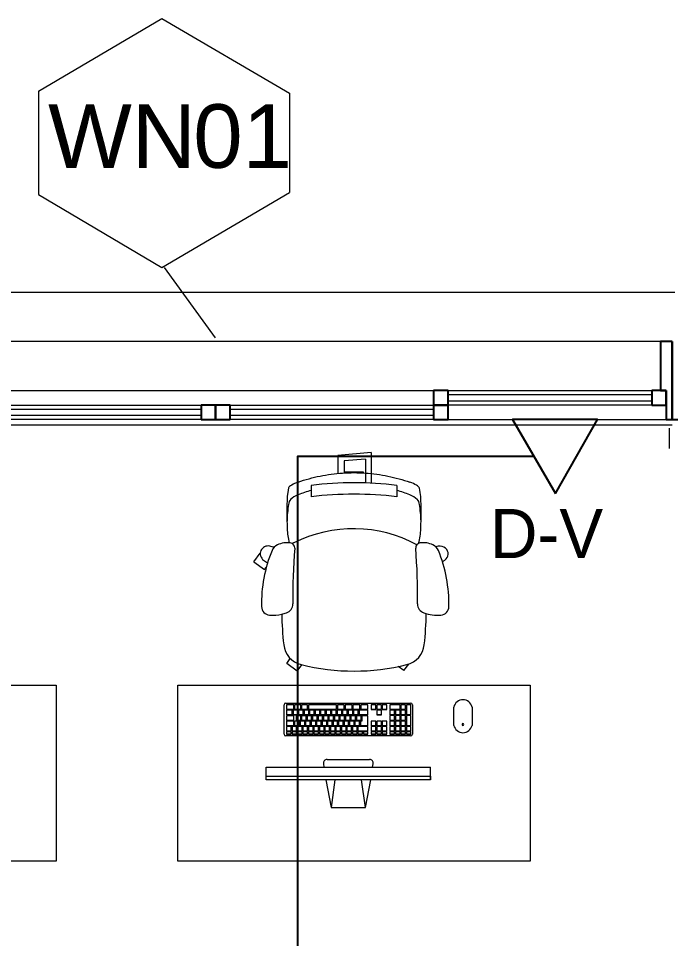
# Model space of a CAD drawing. Header units: millimetres. Extents: x -9358 to 257996, y -67499 to 9117.
# Drawn here: x 37518 to 39775, y -1995 to 1190 of the extents above; entities that cross this region are included whole.
import ezdxf

# ---------------------------------------------------------------- set-up
doc = ezdxf.new("R2010")
doc.units = ezdxf.units.MM
doc.header["$LTSCALE"] = 1000
for name, color, linetype, lineweight in [('A-FLR-PAT', 8, 'Continuous', 18), ('A-FRN', 8, 'Continuous', 9), ('A-GEN-MOD', 8, 'Continuous', 9), ('A-TYP-WIN', 8, 'Continuous', 0), ('A-WAL-LOW-30', 8, 'Continuous', 18), ('A-WIN', 8, 'Continuous', 9), ('A-WIN-1', 8, 'Continuous', 25), ('A-WIN-2', 8, 'Continuous', 18)]:
    doc.layers.add(name, color=color, linetype=linetype, lineweight=lineweight)
doc.layers.add('CCTV', color=4, linetype='Continuous')
doc.layers.add('DATANET', color=4, linetype='Continuous')
doc.styles.add('Arial_8', font='arial.ttf', dxfattribs={"height": 220})

# ---------------------------------------------------------------- blocks, each defined once
blk = doc.blocks.new('Window Tag - Window Tag-41068-01-Ground Floor Plan')
at = {"layer": 'A-TYP-WIN'}
for p, q in [((-4.506, 1.627), (-0.238, 4.142)), ((-0.238, 4.142), (4.181, 1.556)), ((-4.506, 1.627), (-4.506, -1.959)), ((4.181, 1.556), (4.181, -1.888)), ((-0.238, -4.474), (4.181, -1.888)), ((-4.506, -1.959), (-0.238, -4.474))]:
    blk.add_line(p, q, dxfattribs=at)
blk = doc.blocks.new('D-V')
at = {"color": 3}
blk.add_lwpolyline([(1.2, 256.5), (146.9, 0), (-146.9, 0), (1.2, 256.5)], dxfattribs=at)
at = {"layer": 'CCTV', "color": 2}
blk.add_attdef('D-V', (-225.1, 246.5), '', height=170, dxfattribs=at)
blk = doc.blocks.new('Haworth_Worksurface_Reside-Rectangular2 - 60_ x 30_ 2-793662-01-Ground Floor Furniture Plan')
at = {"layer": 'A-FRN'}
for p, q in [((-609.6, 304.8), (609.6, 304.8)), ((-609.6, -304.8), (-609.6, 304.8)), ((609.6, 304.8), (609.6, -304.8)), ((609.6, -304.8), (-609.6, -304.8))]:
    blk.add_line(p, q, dxfattribs=at)
blk = doc.blocks.new('Task chair 9554N35 - Task chair 9554N35-745676-01-Ground Floor Furniture Plan')
at = {"layer": 'A-FRN'}
for p, q in [((-172.9, 306.8), (-189.9, 284.3)), ((-172.9, 306.8), (-153.2, 293.1)), ((196.3, 309), (180.3, 287)), ((196.3, 309), (233.1, 282.3)), ((233.1, 282.3), (220.5, 265)), ((309.5, -42.5), (303.3, -51.1)), ((346.3, -69.3), (309.5, -42.5)), ((346.3, -69.3), (324.3, -99.6)), ((208.7, -134.6), (213.5, -132.2)), ((-148.6, -333.2), (-148.6, -294.8)), ((148.6, -333.5), (148.6, -294.8)), ((-59.9, -447.8), (-59.9, -341.6)), ((-40.1, -424.9), (-40.1, -342.5)), ((-33.2, -377), (-33.2, -380)), ((-33.2, -380), (34.3, -380)), ((34.3, -418.4), (34.3, -377)), ((56.2, -437.7), (56.2, -375.4)), ((-59.9, -447.8), (56.2, -437.7)), ((-40.1, -424.9), (34.3, -418.4))]:
    blk.add_line(p, q, dxfattribs=at)
for centre, radius, start, end in [((0, -450.7), 759.4, 76.0583, 103.9416), ((-163.7, 208.7), 80, 103.9416, 173.6414), ((163.7, 208.7), 80, 6.3586, 76.0583), ((875.8, 92.8), 1126, 173.6414, 179.1387), ((-875.8, 92.8), 1126, 0.9685, 6.3586), ((-298.4, 85.1), 30, 94.385, 178.8307), ((-289.7, -26.9), 142.3, 70.4284, 94.4069), ((-253.5, 75.2), 34, 1.5783, 70.4284), ((245.3, 75.2), 34, 109.5716, 178.4217), ((281.6, -26.9), 142.3, 102.8407, 109.5716), ((281.6, -26.9), 142.3, 85.5931, 102.8407), ((290.2, 85.1), 30, 1.1693, 85.615), ((157.4, 76.4), 485.9, 178.9013, 202.3772), ((1706.6, 39.8), 1926.5, 178.9201, 184.6505), ((-1714.8, 39.8), 1926.5, 355.3495, 1.0799), ((-165.6, 76.4), 485.9, 337.6228, 1.0987), ((-301, -96.7), 25.2, 123.4121, 230.4202), ((-270.6, -142.7), 80.3, 115.9395, 123.4121), ((297.3, -97.1), 27.1, 257.0503, 54.9497), ((266.7, -140.7), 80.4, 54.9497, 66.5438), ((-296.1, -90.9), 32.8, 230.4202, 277.5798), ((-257.7, -94.4), 37, 202.4815, 245.4243), ((-304.4, -28.7), 95.5, 277.5798, 283.1299), ((-231.5, -117.1), 18, 277.2916, 2.3739), ((223.3, -117.1), 18, 177.6261, 262.7084), ((249.5, -94.4), 37, 294.5757, 337.5185), ((351.4, 138.5), 268.8, 253.8265, 257.0503), ((-239, -54.3), 81.3, 245.2067, 276.9285), ((-5.9, -191.7), 225.5, 165.0105, 178.0847), ((1.2, 277.4), 461.4, 241.6816, 296.7275), ((230.8, -54.3), 81.3, 263.0715, 294.7933), ((5.9, -191.7), 225.5, 1.9153, 14.4821), ((1424.9, -239.6), 1657.1, 178.0847, 181.9153), ((-1424.9, -239.6), 1657.1, 358.0847, 1.9153), ((192.1, -200.6), 424.1, 181.2804, 189.1246), ((-192.1, -200.6), 424.1, 350.8754, 358.7196), ((-202, -267.3), 24.7, 181.265, 228.1434), ((202, -267.3), 24.7, 311.8566, 358.735), ((18.2, 231.9), 573.4, 248.3703, 253.086), ((0, 988.3), 1291.7, 263.3947, 276.6053), ((-18.2, 231.9), 573.4, 286.914, 291.6297), ((1, 773.4), 1116.7, 262.3012, 277.5932)]:
    blk.add_arc(centre, radius, start, end, dxfattribs=at)
for centre, major_axis, ratio, start_param, end_param in [((-178.1, -286.4), (-48, 16.7), 0.376203, 0.715963, 1.386418), ((178.1, -286.7), (48.1, 16.1), 0.383717, 4.900693, 5.6098), ((2833.6, -1083.6), (-3058.7, 867.3), 0.246692, 0.098786, 0.133654), ((-2833.6, -1083.6), (3058.7, 867.3), 0.246692, 6.149531, 6.184399), ((-2839.6, -1069.5), (3064.8, 850.5), 0.246639, 6.151983, 6.185843), ((-182.4, -335.9), (-44.1, 13.7), 0.260293, 0.190015, 1.407049), ((182.6, -337.1), (43.9, 14.1), 0.248418, 4.873403, 6.095378)]:
    blk.add_ellipse(centre, major_axis=major_axis, ratio=ratio, start_param=start_param, end_param=end_param, dxfattribs=at)
blk.add_open_spline([(193.1, -345.6), (180.8, -349.8), (155.9, -357.6), (104.9, -369.7), (39.6, -378.5), (-39.7, -378.4), (-105, -369.4), (-155.9, -357.1), (-180.8, -349.3), (-193.1, -344.9)], degree=3, knots=[0, 0, 0, 0, 0.1, 0.2, 0.4, 0.6, 0.8, 0.9, 1, 1, 1, 1], dxfattribs=at)
blk = doc.blocks.new('2_Seat_computer_desk_11571 - 2_Seat_computer_desk_11571-761431-01-Ground Floor Furniture Plan')
at = {"layer": 'A-FRN'}
for p, q in [((441, 166.2), (416, 166.2)), ((416, 166.2), (416, 150.3)), ((441, 150.3), (441, 166.2)), ((465, 166.2), (444, 166.2)), ((444, 166.2), (444, 150.3)), ((465, 150.3), (465, 166.2)), ((489, 166.2), (468, 166.2)), ((468, 166.2), (468, 150.3)), ((489, 150.3), (489, 166.2)), ((589, 166.2), (492, 166.2)), ((492, 166.2), (492, 150.3)), ((589, 150.3), (589, 166.2)), ((592, 166.2), (592, 150.3)), ((616, 166.2), (592, 166.2)), ((616, 150.3), (616, 166.2)), ((619, 166.2), (619, 150.3)), ((643, 166.2), (619, 166.2)), ((643, 150.3), (643, 166.2)), ((646, 166.2), (646, 150.3)), ((670, 166.2), (646, 166.2)), ((670, 150.3), (670, 166.2)), ((673, 166.2), (673, 150.3)), ((698, 166.2), (673, 166.2)), ((698, 150.3), (698, 166.2)), ((725.5, 166.2), (709.5, 166.2)), ((709.5, 166.2), (709.5, 150.3)), ((725.5, 150.3), (725.5, 166.2)), ((744.5, 166.2), (728.5, 166.2)), ((728.5, 166.2), (728.5, 150.3)), ((744.5, 150.3), (744.5, 166.2)), ((763.5, 166.2), (747.5, 166.2)), ((747.5, 166.2), (747.5, 150.3)), ((763.5, 150.3), (763.5, 166.2)), ((773.8, 166.5), (773.8, 150.3)), ((808.8, 166.5), (773.8, 166.5)), ((808.8, 150.3), (808.8, 166.5)), ((811.8, 166.5), (811.8, 150.3)), ((827.8, 166.5), (811.8, 166.5)), ((827.8, 150.3), (827.8, 166.5)), ((830.8, 166.5), (830.8, 131.4)), ((846.8, 166.5), (830.8, 166.5)), ((846.8, 131.4), (846.8, 166.5)), ((416, 150.3), (441, 150.3)), ((416, 150.3), (416, 150)), ((441, 150), (416, 150)), ((436, 147.3), (416, 147.3)), ((416, 147.3), (416, 131.4)), ((416, 131.4), (436, 131.4)), ((416, 131.4), (416, 131.1)), ((436, 131.1), (416, 131.1)), ((441, 128.4), (416, 128.4)), ((416, 128.4), (416, 112.5)), ((436, 131.4), (436, 147.3)), ((436, 131.4), (436, 131.1)), ((455, 147.3), (439, 147.3)), ((439, 147.3), (439, 131.4)), ((439, 131.4), (455, 131.4)), ((439, 131.4), (439, 131.1)), ((455, 131.1), (439, 131.1)), ((441, 150.3), (441, 150)), ((441, 112.5), (441, 128.4)), ((444, 150.3), (465, 150.3)), ((444, 150.3), (444, 150)), ((465, 150), (444, 150)), ((465, 128.4), (449, 128.4)), ((449, 128.4), (449, 112.5)), ((455, 131.4), (455, 147.3)), ((455, 131.4), (455, 131.1)), ((474, 147.3), (458, 147.3)), ((458, 147.3), (458, 131.4)), ((458, 131.4), (474, 131.4)), ((458, 131.4), (458, 131.1)), ((474, 131.1), (458, 131.1)), ((465, 150.3), (465, 150)), ((465, 112.5), (465, 128.4)), ((468, 150.3), (489, 150.3)), ((468, 150.3), (468, 150)), ((489, 150), (468, 150)), ((484, 128.4), (468, 128.4)), ((468, 128.4), (468, 112.5)), ((474, 131.4), (474, 147.3)), ((474, 131.4), (474, 131.1)), ((493, 147.3), (477, 147.3)), ((477, 147.3), (477, 131.4)), ((477, 131.4), (493, 131.4)), ((477, 131.4), (477, 131.1)), ((493, 131.1), (477, 131.1)), ((484, 112.5), (484, 128.4)), ((503, 128.4), (487, 128.4)), ((487, 128.4), (487, 112.5)), ((489, 150.3), (489, 150)), ((492, 150.3), (589, 150.3)), ((492, 150.3), (492, 150)), ((589, 150), (492, 150)), ((493, 131.4), (493, 147.3)), ((493, 131.4), (493, 131.1)), ((512, 147.3), (496, 147.3)), ((496, 147.3), (496, 131.4)), ((496, 131.4), (512, 131.4)), ((496, 131.4), (496, 131.1)), ((512, 131.1), (496, 131.1)), ((503, 112.5), (503, 128.4)), ((522, 128.4), (506, 128.4)), ((506, 128.4), (506, 112.5)), ((512, 131.4), (512, 147.3)), ((512, 131.4), (512, 131.1)), ((531, 147.3), (515, 147.3)), ((515, 147.3), (515, 131.4)), ((515, 131.4), (531, 131.4)), ((515, 131.4), (515, 131.1)), ((531, 131.1), (515, 131.1)), ((522, 112.5), (522, 128.4)), ((541, 128.4), (525, 128.4)), ((525, 128.4), (525, 112.5)), ((531, 131.4), (531, 147.3)), ((531, 131.4), (531, 131.1)), ((550, 147.3), (534, 147.3)), ((534, 147.3), (534, 131.4)), ((534, 131.4), (550, 131.4)), ((534, 131.4), (534, 131.1)), ((550, 131.1), (534, 131.1)), ((541, 112.5), (541, 128.4)), ((560, 128.4), (544, 128.4)), ((544, 128.4), (544, 112.5)), ((550, 131.4), (550, 147.3)), ((550, 131.4), (550, 131.1)), ((569, 147.3), (553, 147.3)), ((553, 147.3), (553, 131.4)), ((553, 131.4), (569, 131.4)), ((553, 131.4), (553, 131.1)), ((569, 131.1), (553, 131.1)), ((560, 112.5), (560, 128.4)), ((579, 128.4), (563, 128.4)), ((563, 128.4), (563, 112.5)), ((569, 131.4), (569, 147.3)), ((569, 131.4), (569, 131.1)), ((588, 147.3), (572, 147.3)), ((572, 147.3), (572, 131.4)), ((572, 131.4), (588, 131.4)), ((572, 131.4), (572, 131.1)), ((588, 131.1), (572, 131.1)), ((579, 112.5), (579, 128.4)), ((598, 128.4), (582, 128.4)), ((582, 128.4), (582, 112.5)), ((588, 131.4), (588, 147.3)), ((588, 131.4), (588, 131.1)), ((589, 150.3), (589, 150)), ((607, 147.3), (591, 147.3)), ((591, 147.3), (591, 131.4)), ((591, 131.4), (607, 131.4)), ((591, 131.4), (591, 131.1)), ((607, 131.1), (591, 131.1)), ((592, 150.3), (616, 150.3)), ((592, 150.3), (592, 150)), ((616, 150), (592, 150)), ((598, 112.5), (598, 128.4)), ((617, 128.4), (601, 128.4)), ((601, 128.4), (601, 112.5)), ((607, 131.4), (607, 147.3)), ((607, 131.4), (607, 131.1)), ((626, 147.3), (610, 147.3)), ((610, 147.3), (610, 131.4)), ((610, 131.4), (626, 131.4)), ((610, 131.4), (610, 131.1)), ((626, 131.1), (610, 131.1)), ((616, 150.3), (616, 150)), ((617, 112.5), (617, 128.4)), ((619, 150.3), (643, 150.3)), ((619, 150.3), (619, 150)), ((643, 150), (619, 150)), ((636, 128.4), (620, 128.4)), ((620, 128.4), (620, 112.5)), ((626, 131.4), (626, 147.3)), ((626, 131.4), (626, 131.1)), ((645, 147.3), (629, 147.3)), ((629, 147.3), (629, 131.4)), ((629, 131.4), (645, 131.4)), ((629, 131.4), (629, 131.1)), ((645, 131.1), (629, 131.1)), ((636, 112.5), (636, 128.4)), ((655, 128.4), (639, 128.4)), ((639, 128.4), (639, 112.5)), ((643, 150.3), (643, 150)), ((645, 131.4), (645, 147.3)), ((645, 131.4), (645, 131.1)), ((646, 150.3), (670, 150.3)), ((646, 150.3), (646, 150)), ((670, 150), (646, 150)), ((664, 147.3), (648, 147.3)), ((648, 147.3), (648, 131.4)), ((648, 131.4), (664, 131.4)), ((648, 131.4), (648, 131.1)), ((664, 131.1), (648, 131.1)), ((655, 112.5), (655, 128.4)), ((674, 128.4), (658, 128.4)), ((658, 128.4), (658, 112.5)), ((664, 131.4), (664, 147.3)), ((664, 131.4), (664, 131.1)), ((698, 147.3), (667, 147.3)), ((667, 147.3), (667, 131.4)), ((667, 131.4), (698, 131.4)), ((667, 131.4), (667, 131.1)), ((698, 131.1), (667, 131.1)), ((670, 150.3), (670, 150)), ((673, 150.3), (698, 150.3)), ((673, 150.3), (673, 150)), ((698, 150), (673, 150)), ((674, 112.5), (674, 128.4)), ((698, 128.4), (677, 128.4)), ((677, 128.4), (677, 109.5)), ((698, 150.3), (698, 150)), ((698, 131.4), (698, 147.3)), ((698, 131.4), (698, 131.1)), ((698, 93.5), (698, 128.4)), ((709.5, 150.3), (725.5, 150.3)), ((709.5, 150), (709.5, 150.3)), ((725.5, 150), (709.5, 150)), ((725.5, 150.3), (725.5, 150)), ((728.5, 150.3), (744.5, 150.3)), ((728.5, 150), (728.5, 150.3)), ((744.5, 150), (728.5, 150)), ((744.5, 147.3), (728.5, 147.3)), ((728.5, 147.3), (728.5, 131.4)), ((728.5, 131.4), (744.5, 131.4)), ((728.5, 131.1), (728.5, 131.4)), ((744.5, 131.1), (728.5, 131.1)), ((744.5, 150.3), (744.5, 150)), ((744.5, 131.4), (744.5, 147.3)), ((744.5, 131.4), (744.5, 131.1)), ((747.5, 150.3), (763.5, 150.3)), ((747.5, 150.3), (747.5, 150)), ((763.5, 150), (747.5, 150)), ((763.5, 150), (763.5, 150.3)), ((773.8, 150.3), (808.8, 150.3)), ((773.8, 150.3), (773.8, 150)), ((808.8, 150), (773.8, 150)), ((773.8, 147.6), (773.8, 131.4)), ((789.8, 147.6), (773.8, 147.6)), ((773.8, 131.4), (789.8, 131.4)), ((773.8, 131.4), (773.8, 131.1)), ((789.8, 131.1), (773.8, 131.1)), ((773.8, 128.7), (773.8, 112.5)), ((789.8, 128.7), (773.8, 128.7)), ((789.8, 131.4), (789.8, 147.6)), ((789.8, 131.4), (789.8, 131.1)), ((789.8, 112.5), (789.8, 128.7)), ((792.8, 147.6), (792.8, 131.4)), ((808.8, 147.6), (792.8, 147.6)), ((792.8, 131.4), (808.8, 131.4)), ((792.8, 131.4), (792.8, 131.1)), ((808.8, 131.1), (792.8, 131.1)), ((792.8, 128.7), (792.8, 112.5)), ((808.8, 128.7), (792.8, 128.7)), ((808.8, 150.3), (808.8, 150)), ((808.8, 131.4), (808.8, 147.6)), ((808.8, 131.4), (808.8, 131.1)), ((808.8, 112.5), (808.8, 128.7)), ((811.8, 150.3), (827.8, 150.3)), ((811.8, 150.3), (811.8, 150)), ((827.8, 150), (811.8, 150)), ((811.8, 147.6), (811.8, 131.4)), ((827.8, 147.6), (811.8, 147.6)), ((811.8, 131.4), (827.8, 131.4)), ((811.8, 131.4), (811.8, 131.1)), ((827.8, 131.1), (811.8, 131.1)), ((811.8, 128.7), (811.8, 112.5)), ((827.8, 128.7), (811.8, 128.7)), ((827.8, 150.3), (827.8, 150)), ((827.8, 131.4), (827.8, 147.6)), ((827.8, 131.4), (827.8, 131.1)), ((827.8, 112.5), (827.8, 128.7)), ((830.8, 131.4), (846.8, 131.4)), ((830.8, 131.4), (830.8, 131.1)), ((846.8, 131.1), (830.8, 131.1)), ((830.8, 128.7), (830.8, 93.5)), ((846.8, 128.7), (830.8, 128.7)), ((846.8, 131.4), (846.8, 131.1)), ((846.8, 93.5), (846.8, 128.7)), ((416, 112.5), (441, 112.5)), ((416, 112.5), (416, 112.2)), ((441, 112.2), (416, 112.2)), ((441, 109.5), (416, 109.5)), ((416, 109.5), (416, 93.5)), ((441, 112.5), (441, 112.2)), ((441, 93.5), (441, 109.5)), ((460, 109.5), (444, 109.5)), ((444, 109.5), (444, 93.5)), ((449, 112.5), (465, 112.5)), ((449, 112.5), (449, 112.2)), ((465, 112.2), (449, 112.2)), ((460, 93.5), (460, 109.5)), ((479, 109.5), (463, 109.5)), ((463, 109.5), (463, 93.5)), ((465, 112.5), (465, 112.2)), ((468, 112.5), (484, 112.5)), ((468, 112.5), (468, 112.2)), ((484, 112.2), (468, 112.2)), ((479, 93.5), (479, 109.5)), ((498, 109.5), (482, 109.5)), ((482, 109.5), (482, 93.5)), ((484, 112.5), (484, 112.2)), ((487, 112.5), (503, 112.5)), ((487, 112.5), (487, 112.2)), ((503, 112.2), (487, 112.2)), ((498, 93.5), (498, 109.5)), ((517, 109.5), (501, 109.5)), ((501, 109.5), (501, 93.5)), ((503, 112.5), (503, 112.2)), ((506, 112.5), (522, 112.5)), ((506, 112.5), (506, 112.2)), ((522, 112.2), (506, 112.2)), ((517, 93.5), (517, 109.5)), ((536, 109.5), (520, 109.5)), ((520, 109.5), (520, 93.5)), ((522, 112.5), (522, 112.2)), ((525, 112.5), (541, 112.5)), ((525, 112.5), (525, 112.2)), ((541, 112.2), (525, 112.2)), ((536, 93.5), (536, 109.5)), ((555, 109.5), (539, 109.5)), ((539, 109.5), (539, 93.5)), ((541, 112.5), (541, 112.2)), ((544, 112.5), (560, 112.5)), ((544, 112.5), (544, 112.2)), ((560, 112.2), (544, 112.2)), ((555, 93.5), (555, 109.5)), ((574, 109.5), (558, 109.5)), ((558, 109.5), (558, 93.5)), ((560, 112.5), (560, 112.2)), ((563, 112.5), (579, 112.5)), ((563, 112.5), (563, 112.2)), ((579, 112.2), (563, 112.2)), ((574, 93.5), (574, 109.5)), ((593, 109.5), (577, 109.5)), ((577, 109.5), (577, 93.5)), ((579, 112.5), (579, 112.2)), ((582, 112.5), (598, 112.5)), ((582, 112.5), (582, 112.2)), ((598, 112.2), (582, 112.2)), ((593, 93.5), (593, 109.5)), ((612, 109.5), (596, 109.5)), ((596, 109.5), (596, 93.5)), ((598, 112.5), (598, 112.2)), ((601, 112.5), (617, 112.5)), ((601, 112.5), (601, 112.2)), ((617, 112.2), (601, 112.2)), ((612, 93.5), (612, 109.5)), ((631, 109.5), (615, 109.5)), ((615, 109.5), (615, 93.5)), ((617, 112.5), (617, 112.2)), ((620, 112.5), (636, 112.5)), ((620, 112.5), (620, 112.2)), ((636, 112.2), (620, 112.2)), ((631, 93.5), (631, 109.5)), ((650, 109.5), (634, 109.5)), ((634, 109.5), (634, 93.5)), ((636, 112.5), (636, 112.2)), ((639, 112.5), (655, 112.5)), ((639, 112.5), (639, 112.2)), ((655, 112.2), (639, 112.2)), ((650, 93.5), (650, 109.5)), ((669, 109.5), (653, 109.5)), ((653, 109.5), (653, 93.5)), ((655, 112.5), (655, 112.2)), ((658, 112.5), (674, 112.5)), ((658, 112.5), (658, 112.2)), ((674, 112.2), (658, 112.2)), ((669, 93.5), (669, 109.5)), ((672, 109.5), (672, 93.5)), ((677, 109.5), (672, 109.5)), ((674, 112.5), (674, 112.2)), ((725.5, 109.5), (709.5, 109.5)), ((709.5, 109.5), (709.5, 93.5)), ((725.5, 93.5), (725.5, 109.5)), ((744.5, 109.5), (728.5, 109.5)), ((728.5, 109.5), (728.5, 93.5)), ((744.5, 93.5), (744.5, 109.5)), ((763.5, 109.5), (747.5, 109.5)), ((747.5, 109.5), (747.5, 93.5)), ((763.5, 93.5), (763.5, 109.5)), ((773.8, 112.5), (789.8, 112.5)), ((773.8, 112.5), (773.8, 112.2)), ((789.8, 112.2), (773.8, 112.2)), ((773.8, 109.8), (773.8, 93.5)), ((789.8, 109.8), (773.8, 109.8)), ((789.8, 112.5), (789.8, 112.2)), ((789.8, 93.5), (789.8, 109.8)), ((792.8, 112.5), (808.8, 112.5)), ((792.8, 112.5), (792.8, 112.2)), ((808.8, 112.2), (792.8, 112.2)), ((792.8, 109.8), (792.8, 93.5)), ((808.8, 109.8), (792.8, 109.8)), ((808.8, 112.5), (808.8, 112.2)), ((808.8, 93.5), (808.8, 109.8)), ((811.8, 112.5), (827.8, 112.5)), ((811.8, 112.5), (811.8, 112.2)), ((827.8, 112.2), (811.8, 112.2)), ((811.8, 109.8), (811.8, 93.5)), ((827.8, 109.8), (811.8, 109.8)), ((827.8, 112.5), (827.8, 112.2)), ((827.8, 93.5), (827.8, 109.8)), ((416, 93.5), (441, 93.5)), ((416, 93.5), (416, 93.3)), ((441, 93.3), (416, 93.3)), ((432, 90.8), (416, 90.8)), ((416, 90.8), (416, 74.9)), ((416, 74.9), (432, 74.9)), ((416, 74.9), (416, 74.6)), ((432, 74.6), (416, 74.6)), ((432, 72.6), (416, 72.6)), ((416, 72.6), (416, 64.6)), ((416, 64.6), (432, 64.6)), ((416, 64.6), (416, 64.4)), ((432, 64.4), (416, 64.4)), ((432, 74.9), (432, 90.8)), ((432, 74.9), (432, 74.6)), ((432, 64.6), (432, 72.6)), ((432, 64.6), (432, 64.4)), ((451, 90.8), (435, 90.8)), ((435, 90.8), (435, 74.9)), ((435, 74.9), (451, 74.9)), ((435, 74.9), (435, 74.6)), ((451, 74.6), (435, 74.6)), ((451, 72.6), (435, 72.6)), ((435, 72.6), (435, 64.6)), ((435, 64.6), (451, 64.6)), ((435, 64.6), (435, 64.4)), ((451, 64.4), (435, 64.4)), ((441, 93.5), (441, 93.3)), ((444, 93.5), (460, 93.5)), ((444, 93.5), (444, 93.3)), ((460, 93.3), (444, 93.3)), ((451, 74.9), (451, 90.8)), ((451, 74.9), (451, 74.6)), ((451, 64.6), (451, 72.6)), ((451, 64.6), (451, 64.4)), ((470, 90.8), (454, 90.8)), ((454, 90.8), (454, 74.9)), ((454, 74.9), (470, 74.9)), ((454, 74.9), (454, 74.6)), ((470, 74.6), (454, 74.6)), ((470, 72.6), (454, 72.6)), ((454, 72.6), (454, 64.6)), ((454, 64.6), (470, 64.6)), ((454, 64.6), (454, 64.4)), ((470, 64.4), (454, 64.4)), ((460, 93.5), (460, 93.3)), ((463, 93.5), (479, 93.5)), ((463, 93.5), (463, 93.3)), ((479, 93.3), (463, 93.3)), ((470, 74.9), (470, 90.8)), ((470, 74.9), (470, 74.6)), ((470, 64.6), (470, 72.6)), ((470, 64.6), (470, 64.4)), ((489, 90.8), (473, 90.8)), ((473, 90.8), (473, 74.9)), ((473, 74.9), (489, 74.9)), ((473, 74.9), (473, 74.6)), ((489, 74.6), (473, 74.6)), ((489, 72.6), (473, 72.6)), ((473, 72.6), (473, 64.6)), ((473, 64.6), (489, 64.6)), ((473, 64.6), (473, 64.4)), ((489, 64.4), (473, 64.4)), ((479, 93.5), (479, 93.3)), ((482, 93.5), (498, 93.5)), ((482, 93.5), (482, 93.3)), ((498, 93.3), (482, 93.3)), ((489, 74.9), (489, 90.8)), ((489, 74.9), (489, 74.6)), ((489, 64.6), (489, 72.6)), ((489, 64.6), (489, 64.4)), ((508, 90.8), (492, 90.8)), ((492, 90.8), (492, 74.9)), ((492, 74.9), (508, 74.9)), ((492, 74.9), (492, 74.6)), ((508, 74.6), (492, 74.6)), ((508, 72.6), (492, 72.6)), ((492, 72.6), (492, 64.6)), ((492, 64.6), (508, 64.6)), ((492, 64.6), (492, 64.4)), ((508, 64.4), (492, 64.4)), ((498, 93.5), (498, 93.3)), ((501, 93.5), (517, 93.5)), ((501, 93.5), (501, 93.3)), ((517, 93.3), (501, 93.3)), ((508, 74.9), (508, 90.8)), ((508, 74.9), (508, 74.6)), ((508, 64.6), (508, 72.6)), ((508, 64.6), (508, 64.4)), ((527, 90.8), (511, 90.8)), ((511, 90.8), (511, 74.9)), ((511, 74.9), (527, 74.9)), ((511, 74.9), (511, 74.6)), ((527, 74.6), (511, 74.6)), ((527, 72.6), (511, 72.6)), ((511, 72.6), (511, 64.6)), ((511, 64.6), (527, 64.6)), ((511, 64.6), (511, 64.4)), ((527, 64.4), (511, 64.4)), ((517, 93.5), (517, 93.3)), ((520, 93.5), (536, 93.5)), ((520, 93.5), (520, 93.3)), ((536, 93.3), (520, 93.3)), ((527, 74.9), (527, 90.8)), ((527, 74.9), (527, 74.6)), ((527, 64.6), (527, 72.6)), ((527, 64.6), (527, 64.4)), ((546, 90.8), (530, 90.8)), ((530, 90.8), (530, 74.9)), ((530, 74.9), (546, 74.9)), ((530, 74.9), (530, 74.6)), ((546, 74.6), (530, 74.6)), ((546, 72.6), (530, 72.6)), ((530, 72.6), (530, 64.6)), ((530, 64.6), (546, 64.6)), ((530, 64.6), (530, 64.4)), ((546, 64.4), (530, 64.4)), ((536, 93.5), (536, 93.3)), ((539, 93.5), (555, 93.5)), ((539, 93.5), (539, 93.3)), ((555, 93.3), (539, 93.3)), ((546, 74.9), (546, 90.8)), ((546, 74.9), (546, 74.6)), ((546, 64.6), (546, 72.6)), ((546, 64.6), (546, 64.4)), ((565, 90.8), (549, 90.8)), ((549, 90.8), (549, 74.9)), ((549, 74.9), (565, 74.9)), ((549, 74.9), (549, 74.6)), ((565, 74.6), (549, 74.6)), ((565, 72.6), (549, 72.6)), ((549, 72.6), (549, 64.6)), ((549, 64.6), (565, 64.6)), ((549, 64.6), (549, 64.4)), ((565, 64.4), (549, 64.4)), ((555, 93.5), (555, 93.3)), ((558, 93.5), (574, 93.5)), ((558, 93.5), (558, 93.3)), ((574, 93.3), (558, 93.3)), ((565, 74.9), (565, 90.8)), ((565, 74.9), (565, 74.6)), ((565, 64.6), (565, 72.6)), ((565, 64.6), (565, 64.4)), ((584, 90.8), (568, 90.8)), ((568, 90.8), (568, 74.9)), ((568, 74.9), (584, 74.9)), ((568, 74.9), (568, 74.6)), ((584, 74.6), (568, 74.6)), ((584, 72.6), (568, 72.6)), ((568, 72.6), (568, 64.6)), ((568, 64.6), (584, 64.6)), ((568, 64.6), (568, 64.4)), ((584, 64.4), (568, 64.4)), ((574, 93.5), (574, 93.3)), ((577, 93.5), (593, 93.5)), ((577, 93.5), (577, 93.3)), ((593, 93.3), (577, 93.3)), ((584, 74.9), (584, 90.8)), ((584, 74.9), (584, 74.6)), ((584, 64.6), (584, 72.6)), ((584, 64.6), (584, 64.4)), ((603, 90.8), (587, 90.8)), ((587, 90.8), (587, 74.9)), ((587, 74.9), (603, 74.9)), ((587, 74.9), (587, 74.6)), ((603, 74.6), (587, 74.6)), ((603, 72.6), (587, 72.6)), ((587, 72.6), (587, 64.6)), ((587, 64.6), (603, 64.6)), ((587, 64.6), (587, 64.4)), ((603, 64.4), (587, 64.4)), ((593, 93.5), (593, 93.3)), ((596, 93.5), (612, 93.5)), ((596, 93.5), (596, 93.3)), ((612, 93.3), (596, 93.3)), ((603, 74.9), (603, 90.8)), ((603, 74.9), (603, 74.6)), ((603, 64.6), (603, 72.6)), ((603, 64.6), (603, 64.4)), ((622, 90.8), (606, 90.8)), ((606, 90.8), (606, 74.9)), ((606, 74.9), (622, 74.9)), ((606, 74.9), (606, 74.6)), ((622, 74.6), (606, 74.6)), ((622, 72.6), (606, 72.6)), ((606, 72.6), (606, 64.6)), ((606, 64.6), (622, 64.6)), ((606, 64.6), (606, 64.4)), ((622, 64.4), (606, 64.4)), ((612, 93.5), (612, 93.3)), ((615, 93.5), (631, 93.5)), ((615, 93.5), (615, 93.3)), ((631, 93.3), (615, 93.3)), ((622, 74.9), (622, 90.8)), ((622, 74.9), (622, 74.6)), ((622, 64.6), (622, 72.6)), ((622, 64.6), (622, 64.4)), ((641, 90.8), (625, 90.8)), ((625, 90.8), (625, 74.9)), ((625, 74.9), (641, 74.9)), ((625, 74.9), (625, 74.6)), ((641, 74.6), (625, 74.6)), ((641, 72.6), (625, 72.6)), ((625, 72.6), (625, 64.6)), ((625, 64.6), (641, 64.6)), ((625, 64.6), (625, 64.4)), ((641, 64.4), (625, 64.4)), ((631, 93.5), (631, 93.3)), ((634, 93.5), (650, 93.5)), ((634, 93.5), (634, 93.3)), ((650, 93.3), (634, 93.3)), ((641, 74.9), (641, 90.8)), ((641, 74.9), (641, 74.6)), ((641, 64.6), (641, 72.6)), ((641, 64.6), (641, 64.4)), ((660, 90.8), (644, 90.8)), ((644, 90.8), (644, 74.9)), ((644, 74.9), (660, 74.9)), ((644, 74.9), (644, 74.6)), ((660, 74.6), (644, 74.6)), ((660, 72.6), (644, 72.6)), ((644, 72.6), (644, 64.6)), ((644, 64.6), (660, 64.6)), ((644, 64.6), (644, 64.4)), ((660, 64.4), (644, 64.4)), ((650, 93.5), (650, 93.3)), ((653, 93.5), (669, 93.5)), ((653, 93.5), (653, 93.3)), ((669, 93.3), (653, 93.3)), ((660, 74.9), (660, 90.8)), ((660, 74.9), (660, 74.6)), ((660, 64.6), (660, 72.6)), ((660, 64.6), (660, 64.4)), ((663, 91.1), (663, 74.9)), ((698, 91.1), (663, 91.1)), ((663, 74.9), (698, 74.9)), ((663, 74.9), (663, 74.6)), ((698, 74.6), (663, 74.6)), ((679, 72.6), (663, 72.6)), ((663, 72.6), (663, 64.6)), ((663, 64.6), (679, 64.6)), ((663, 64.6), (663, 64.4)), ((679, 64.4), (663, 64.4)), ((669, 93.5), (669, 93.3)), ((672, 93.5), (698, 93.5)), ((672, 93.5), (672, 93.3)), ((698, 93.3), (672, 93.3)), ((679, 64.6), (679, 72.6)), ((679, 64.6), (679, 64.4)), ((698, 72.6), (682, 72.6)), ((682, 72.6), (682, 64.6)), ((682, 64.6), (698, 64.6)), ((682, 64.6), (682, 64.4)), ((698, 64.4), (682, 64.4)), ((698, 93.5), (698, 93.3)), ((698, 74.9), (698, 91.1)), ((698, 74.9), (698, 74.6)), ((698, 64.6), (698, 72.6)), ((698, 64.6), (698, 64.4)), ((709.5, 93.5), (725.5, 93.5)), ((709.5, 93.3), (709.5, 93.5)), ((725.5, 93.3), (709.5, 93.3)), ((709.5, 91.1), (709.5, 74.9)), ((725.5, 91.1), (709.5, 91.1)), ((709.5, 74.9), (725.5, 74.9)), ((709.5, 74.9), (709.5, 74.6)), ((725.5, 74.6), (709.5, 74.6)), ((725.5, 72.6), (709.5, 72.6)), ((709.5, 72.6), (709.5, 64.6)), ((709.5, 64.6), (725.5, 64.6)), ((709.5, 64.6), (709.5, 64.4)), ((725.5, 64.4), (709.5, 64.4)), ((725.5, 93.5), (725.5, 93.3)), ((725.5, 74.9), (725.5, 91.1)), ((725.5, 74.9), (725.5, 74.6)), ((725.5, 64.6), (725.5, 72.6)), ((725.5, 64.6), (725.5, 64.4)), ((728.5, 93.5), (744.5, 93.5)), ((728.5, 93.3), (728.5, 93.5)), ((744.5, 93.3), (728.5, 93.3)), ((728.5, 91.1), (728.5, 74.9)), ((744.5, 91.1), (728.5, 91.1)), ((728.5, 74.9), (744.5, 74.9)), ((728.5, 74.9), (728.5, 74.6)), ((744.5, 74.6), (728.5, 74.6)), ((744.5, 72.6), (728.5, 72.6)), ((728.5, 72.6), (728.5, 64.6)), ((728.5, 64.6), (744.5, 64.6)), ((728.5, 64.6), (728.5, 64.4)), ((744.5, 64.4), (728.5, 64.4)), ((744.5, 93.5), (744.5, 93.3)), ((744.5, 74.9), (744.5, 91.1)), ((744.5, 74.9), (744.5, 74.6)), ((744.5, 64.6), (744.5, 72.6)), ((744.5, 64.6), (744.5, 64.4)), ((747.5, 93.5), (763.5, 93.5)), ((747.5, 93.5), (747.5, 93.3)), ((763.5, 93.3), (747.5, 93.3)), ((747.5, 91.1), (747.5, 74.9)), ((763.5, 91.1), (747.5, 91.1)), ((747.5, 74.9), (763.5, 74.9)), ((747.5, 74.9), (747.5, 74.6)), ((763.5, 74.6), (747.5, 74.6)), ((763.5, 72.6), (747.5, 72.6)), ((747.5, 72.6), (747.5, 64.6)), ((747.5, 64.6), (763.5, 64.6)), ((747.5, 64.6), (747.5, 64.4)), ((763.5, 64.4), (747.5, 64.4)), ((763.5, 93.3), (763.5, 93.5)), ((763.5, 74.9), (763.5, 91.1)), ((763.5, 74.9), (763.5, 74.6)), ((763.5, 64.6), (763.5, 72.6)), ((763.5, 64.6), (763.5, 64.4)), ((773.8, 93.5), (789.8, 93.5)), ((773.8, 93.5), (773.8, 93.3)), ((789.8, 93.3), (773.8, 93.3)), ((773.8, 91.1), (773.8, 74.9)), ((789.8, 91.1), (773.8, 91.1)), ((773.8, 74.9), (789.8, 74.9)), ((773.8, 74.9), (773.8, 74.6)), ((789.8, 74.6), (773.8, 74.6)), ((789.8, 72.6), (773.8, 72.6)), ((773.8, 72.6), (773.8, 64.6)), ((773.8, 64.6), (789.8, 64.6)), ((773.8, 64.6), (773.8, 64.4)), ((789.8, 64.4), (773.8, 64.4)), ((789.8, 93.5), (789.8, 93.3)), ((789.8, 74.9), (789.8, 91.1)), ((789.8, 74.9), (789.8, 74.6)), ((789.8, 64.6), (789.8, 72.6)), ((789.8, 64.6), (789.8, 64.4)), ((792.8, 93.5), (808.8, 93.5)), ((792.8, 93.5), (792.8, 93.3)), ((808.8, 93.3), (792.8, 93.3)), ((792.8, 91.1), (792.8, 74.9)), ((808.8, 91.1), (792.8, 91.1)), ((792.8, 74.9), (808.8, 74.9)), ((792.8, 74.9), (792.8, 74.6)), ((808.8, 74.6), (792.8, 74.6)), ((808.8, 72.6), (792.8, 72.6)), ((792.8, 72.6), (792.8, 64.6)), ((792.8, 64.6), (808.8, 64.6)), ((792.8, 64.6), (792.8, 64.4)), ((808.8, 64.4), (792.8, 64.4)), ((808.8, 93.5), (808.8, 93.3)), ((808.8, 74.9), (808.8, 91.1)), ((808.8, 74.9), (808.8, 74.6)), ((808.8, 64.6), (808.8, 72.6)), ((808.8, 64.6), (808.8, 64.4)), ((811.8, 93.5), (827.8, 93.5)), ((811.8, 93.5), (811.8, 93.3)), ((827.8, 93.3), (811.8, 93.3)), ((811.8, 91.1), (811.8, 74.9)), ((827.8, 91.1), (811.8, 91.1)), ((811.8, 74.9), (827.8, 74.9)), ((811.8, 74.9), (811.8, 74.6)), ((827.8, 74.6), (811.8, 74.6)), ((827.8, 72.6), (811.8, 72.6)), ((811.8, 72.6), (811.8, 64.6)), ((811.8, 64.6), (827.8, 64.6)), ((811.8, 64.6), (811.8, 64.4)), ((827.8, 64.4), (811.8, 64.4)), ((827.8, 93.5), (827.8, 93.3)), ((827.8, 74.9), (827.8, 91.1)), ((827.8, 74.9), (827.8, 74.6)), ((827.8, 64.6), (827.8, 72.6)), ((827.8, 64.6), (827.8, 64.4)), ((830.8, 93.5), (846.8, 93.5)), ((830.8, 93.5), (830.8, 93.3)), ((846.8, 93.3), (830.8, 93.3)), ((830.8, 91.1), (830.8, 74.9)), ((846.8, 91.1), (830.8, 91.1)), ((830.8, 74.9), (846.8, 74.9)), ((830.8, 74.9), (830.8, 74.6)), ((846.8, 74.6), (830.8, 74.6)), ((846.8, 72.6), (830.8, 72.6)), ((830.8, 72.6), (830.8, 64.6)), ((830.8, 64.6), (846.8, 64.6)), ((830.8, 64.6), (830.8, 64.4)), ((846.8, 64.4), (830.8, 64.4)), ((846.8, 93.5), (846.8, 93.3)), ((846.8, 74.9), (846.8, 91.1)), ((846.8, 74.9), (846.8, 74.6)), ((846.8, 64.6), (846.8, 72.6)), ((846.8, 64.6), (846.8, 64.4)), ((556.1, -22.7), (703.6, -22.7)), ((345.4, -92.9), (345.4, -49.7)), ((345.4, -49.7), (914.3, -49.7)), ((543.6, -37.6), (545.7, -49.7)), ((714, -49.7), (716.1, -37.6)), ((914.3, -92.9), (914.3, -49.7)), ((345.4, -92.9), (345.4, -81.2)), ((345.4, -81.2), (914.3, -81.2)), ((914.3, -92.9), (345.4, -92.9)), ((914.3, -92.9), (345.4, -92.9)), ((552, -92.9), (570.4, -189.7)), ((583.7, -92.9), (570.4, -189.7)), ((689.3, -189.7), (676, -92.9)), ((689.3, -189.7), (707.7, -92.9)), ((914.3, -81.2), (914.3, -92.9)), ((570.4, -189.7), (689.3, -189.7))]:
    blk.add_line(p, q, dxfattribs=at)
for centre, radius, start, end in [((1026.7, 98.2), 3.16, 0, 180), ((1026.7, 98.2), 3.16, 180, 360), ((556.1, -35.4), 12.7, 90, 190), ((703.6, -35.4), 12.7, 350, 90)]:
    blk.add_arc(centre, radius, start, end, dxfattribs=at)
at = {"layer": 'A-GEN-MOD'}
for p, q in [((407.7, 64.7), (407.7, 165.9)), ((414, 172.2), (845.6, 172.2)), ((852, 165.9), (852, 64.7)), ((995, 95), (995, 158.5)), ((1058.5, 158.5), (1058.5, 95)), ((845.6, 58.4), (414, 58.4))]:
    blk.add_line(p, q, dxfattribs=at)
for centre, radius, start, end in [((414, 165.9), 6.35, 90, 180), ((845.6, 165.9), 6.35, 0, 90), ((1026.7, 151.4), 32.5, 12.6804, 167.3196), ((414, 64.7), 6.35, 180, 270), ((845.6, 64.7), 6.35, 270, 0), ((1026.7, 102.2), 32.5, 192.6804, 347.3196)]:
    blk.add_arc(centre, radius, start, end, dxfattribs=at)
blk = doc.blocks.new('Sliding_Window_Double - 3200 x 2700-V54-01-Ground Floor Furniture Plan')
at = {"layer": 'A-WIN'}
for p, q in [((-701.8, 180.6), (-1456.3, 180.6)), ((-650.9, 180.6), (53.7, 180.6)), ((153.7, 180.6), (858.2, 180.6)), ((1663.7, 180.6), (909.1, 180.6)), ((-1406.3, 130.6), (-701.8, 130.6)), ((53.7, 130.6), (-650.9, 130.6)), ((858.2, 130.6), (153.7, 130.6)), ((909.1, 130.6), (1613.7, 130.6)), ((-701.8, 80.6), (-1406.3, 80.6)), ((858.2, 80.6), (-650.9, 80.6)), ((1613.7, 80.6), (909.1, 80.6)), ((-1436.3, -89.4), (1643.7, -89.4))]:
    blk.add_line(p, q, dxfattribs=at)
at = {"layer": 'A-WIN-1'}
for p, q in [((-1476.3, 180.6), (-1496.3, 180.6)), ((-1476.3, 180.6), (-1476.3, -89.4)), ((-1456.3, 180.6), (-1476.3, 180.6)), ((-1476.3, -89.4), (-1476.3, 180.6)), ((-1456.3, 80.6), (-1456.3, 180.6)), ((-650.9, 180.6), (-701.8, 180.6)), ((-701.8, 180.6), (-701.8, 130.6)), ((-650.9, 130.6), (-650.9, 180.6)), ((103.7, 180.6), (53.7, 180.6)), ((53.7, 180.6), (53.7, 130.6)), ((153.7, 180.6), (103.7, 180.6)), ((103.7, 180.6), (103.7, 130.6)), ((103.7, 130.6), (103.7, 180.6)), ((153.7, 130.6), (153.7, 180.6)), ((909.1, 180.6), (858.2, 180.6)), ((858.2, 180.6), (858.2, 130.6)), ((909.1, 130.6), (909.1, 180.6)), ((1683.7, 180.6), (1663.7, 180.6)), ((1663.7, 180.6), (1663.7, 80.6)), ((1683.7, -89.4), (1683.7, 180.6)), ((1703.7, 180.6), (1683.7, 180.6)), ((1683.7, 180.6), (1683.7, -89.4)), ((-1406.3, 130.6), (-1456.3, 130.6)), ((-1456.3, 130.6), (-1456.3, 80.6)), ((-1406.3, 80.6), (-1406.3, 130.6)), ((-650.9, 130.6), (-701.8, 130.6)), ((-701.8, 130.6), (-701.8, 80.6)), ((-701.8, 130.6), (-650.9, 130.6)), ((-650.9, 80.6), (-650.9, 130.6)), ((53.7, 130.6), (103.7, 130.6)), ((103.7, 130.6), (153.7, 130.6)), ((858.2, 130.6), (909.1, 130.6)), ((909.1, 130.6), (858.2, 130.6)), ((858.2, 130.6), (858.2, 80.6)), ((909.1, 80.6), (909.1, 130.6)), ((1663.7, 130.6), (1613.7, 130.6)), ((1613.7, 130.6), (1613.7, 80.6)), ((1663.7, 80.6), (1663.7, 130.6)), ((-1436.3, 80.6), (-1456.3, 80.6)), ((-1456.3, 80.6), (-1406.3, 80.6)), ((-1436.3, -89.4), (-1436.3, 80.6)), ((-701.8, 80.6), (-650.9, 80.6)), ((858.2, 80.6), (909.1, 80.6)), ((1613.7, 80.6), (1663.7, 80.6)), ((1663.7, 80.6), (1643.7, 80.6)), ((1643.7, 80.6), (1643.7, -89.4)), ((-1476.3, -89.4), (-1436.3, -89.4)), ((1643.7, -89.4), (1663.7, -89.4))]:
    blk.add_line(p, q, dxfattribs=at)
at = {"layer": 'A-WIN-2'}
for p, q in [((53.7, 165.6), (-650.9, 165.6)), ((-650.9, 165.6), (-650.9, 145.6)), ((53.7, 145.6), (53.7, 165.6)), ((858.2, 165.6), (153.7, 165.6)), ((153.7, 165.6), (153.7, 145.6)), ((858.2, 145.6), (858.2, 165.6)), ((-650.9, 145.6), (53.7, 145.6)), ((153.7, 145.6), (858.2, 145.6)), ((-701.8, 115.6), (-1406.3, 115.6)), ((-1406.3, 115.6), (-1406.3, 95.6)), ((-1406.3, 95.6), (-701.8, 95.6)), ((-701.8, 95.6), (-701.8, 115.6)), ((1613.7, 115.6), (909.1, 115.6)), ((909.1, 115.6), (909.1, 95.6)), ((909.1, 95.6), (1613.7, 95.6)), ((1613.7, 95.6), (1613.7, 115.6))]:
    blk.add_line(p, q, dxfattribs=at)
blk = doc.blocks.new('G')
at = {"layer": 'A-FLR-PAT'}
blk.add_line((39789.2, 390), (36670, 390), dxfattribs=at)
at = {"layer": 'A-WAL-LOW-30'}
for p, q in [((39780, -70), (36600, -70)), ((39770, -80), (39770, -150))]:
    blk.add_line(p, q, dxfattribs=at)
at = {"layer": 'A-FRN', "rotation": 180}
for name, p in [('Task chair 9554N35 - Task chair 9554N35-745676-01-Ground Floor Furniture Plan', (38679.2, -612)), ('Haworth_Worksurface_Reside-Rectangular2 - 60_ x 30_ 2-793662-01-Ground Floor Furniture Plan', (37039.2, -1273.7)), ('Haworth_Worksurface_Reside-Rectangular2 - 60_ x 30_ 2-793662-01-Ground Floor Furniture Plan', (38679.2, -1273.7))]:
    blk.add_blockref(name, p, dxfattribs=at)
at = {"layer": 'A-FRN'}
blk.add_blockref('2_Seat_computer_desk_11571 - 2_Seat_computer_desk_11571-761431-01-Ground Floor Furniture Plan', (38029.6, -1203.7), dxfattribs=at)
at = {"layer": 'A-WIN', "rotation": 180}
blk.add_blockref('Sliding_Window_Double - 3200 x 2700-V54-01-Ground Floor Furniture Plan', (38303.7, 130.6), dxfattribs=at)

msp = doc.modelspace()

# ---------------------------------------------------------------- block references
msp.add_blockref('G', (0, -148.1))

# ---------------------------------------------------------------- next in the draw order: linework, layer by layer
at = {"layer": 'A-TYP-WIN'}
msp.add_line((38200, 85), (38023.6, 328.5), dxfattribs=at)
at = {"layer": 'DATANET', "color": 3}
msp.add_lwpolyline([(42623, -4938.1), (42623, -3432.5), (38485, -3432.5), (38485, -324.8), (39301.5, -324.8)], dxfattribs=at)

# ---------------------------------------------------------------- next in the draw order: block references
at = {"layer": 'A-TYP-WIN', "xscale": 99.99999999999991, "yscale": 99.99999999999991, "zscale": 99.99999999999991}
msp.add_blockref('Window Tag - Window Tag-41068-01-Ground Floor Plan', (38037.6, 775.9), dxfattribs=at)
at = {"layer": 'DATANET', "color": 3}
ref = msp.add_blockref('D-V', (39375, -197.6), dxfattribs=dict(at, xscale=-1, rotation=180))
ref.add_attrib('D-V', 'D-V', (39150, -677.6), dxfattribs={"layer": 'CCTV', "color": 3, "height": 170})

# ---------------------------------------------------------------- next in the draw order: texts
at = {"layer": 'A-TYP-WIN', "char_height": 220, "attachment_point": 1, "style": 'Arial_8'}
for s, insert, width in [('WN', (37620.2, 892.8), 609.282), ('01', (38122.9, 892.8), 400.844)]:
    msp.add_mtext(s, dxfattribs=dict(at, insert=insert, width=width))

doc.saveas('drawing.dxf')
